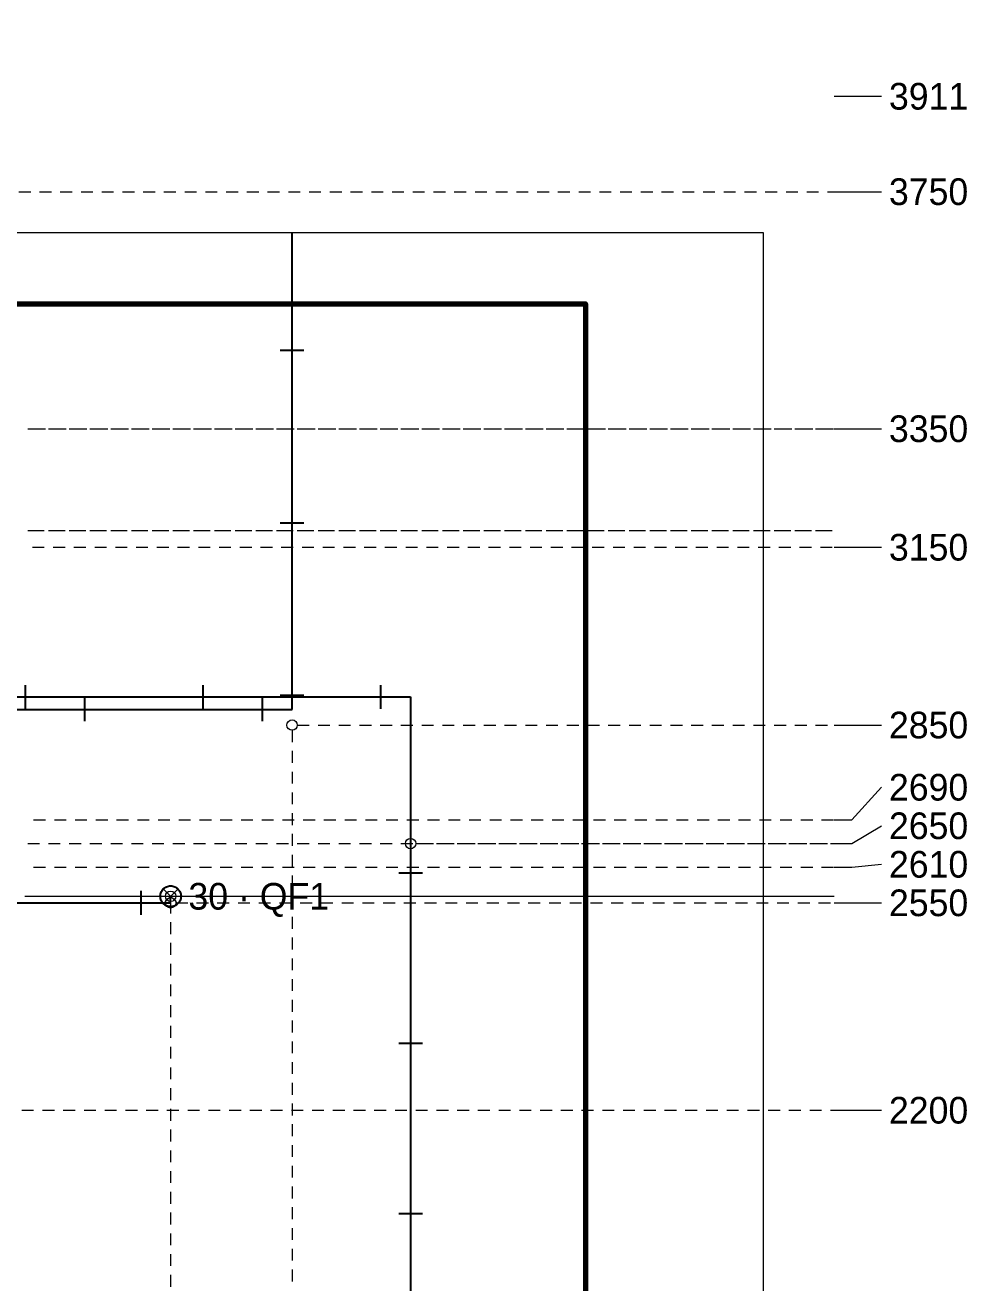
# Paper-space layout '08 Розгортки' of a CAD drawing. Header units: millimetres. Extents: x 0 to 841, y 0 to 594.
# Drawn here: x 347.1 to 410.7, y 223.4 to 308.3 of the extents above; entities that cross this region are included whole.
import ezdxf
from ezdxf.enums import TextEntityAlignment as Align

# ---------------------------------------------------------------- set-up
doc = ezdxf.new("R2010")
doc.units = ezdxf.units.MM
doc.linetypes.add('E_CABLE_DASH', pattern=[225, 150, -75])
for name, color, linetype in [('E-ELEV', 7, 'Continuous'), ('M-FIX', 7, 'Continuous'), ('W-CABLE-DEVICE', 1, 'E_CABLE_DASH'), ('W-CABLE-LIGHT', 1, 'E_CABLE_DASH'), ('W-CABLE-LOW', 1, 'E_CABLE_DASH')]:
    doc.layers.add(name, color=color, linetype=linetype)
doc.styles.add('PLEX_LIGHT', font='IBMPlexSans-Light.ttf')

psp = doc.layouts.new('08 Розгортки')

# ---------------------------------------------------------------- linework, layer by layer
at = {"layer": 'E-ELEV', "lineweight": 13, "true_color": 0x29251f}
for p, q in [((401.747, 303.515), (402.947, 303.515)), ((402.947, 303.515), (404.947, 303.515)), ((401.747, 297.075), (402.947, 297.075)), ((402.947, 297.075), (404.947, 297.075)), ((401.747, 281.075), (402.947, 281.075)), ((402.947, 281.075), (404.947, 281.075)), ((401.747, 273.075), (402.947, 273.075)), ((402.947, 273.075), (404.947, 273.075)), ((401.747, 261.075), (402.947, 261.075)), ((402.947, 261.075), (404.947, 261.075)), ((402.947, 254.675), (404.947, 256.875)), ((401.747, 254.675), (402.947, 254.675)), ((402.947, 253.075), (404.947, 254.275)), ((401.747, 253.075), (402.947, 253.075)), ((401.747, 251.475), (402.947, 251.475)), ((402.947, 251.475), (404.947, 251.675)), ((401.747, 249.075), (402.947, 249.075)), ((402.947, 249.075), (404.947, 249.075)), ((401.747, 235.075), (402.947, 235.075)), ((402.947, 235.075), (404.947, 235.075))]:
    psp.add_line(p, q, dxfattribs=at)
at = {"layer": 'E-ELEV', "lineweight": 13, "true_color": 0xd9d3c8}
for p, q in [((346.697, 297.075), (347.497, 297.075)), ((348.097, 297.075), (348.897, 297.075)), ((349.497, 297.075), (350.297, 297.075)), ((350.897, 297.075), (351.697, 297.075)), ((352.297, 297.075), (353.097, 297.075)), ((353.697, 297.075), (354.497, 297.075)), ((355.097, 297.075), (355.897, 297.075)), ((356.497, 297.075), (357.297, 297.075)), ((357.897, 297.075), (358.697, 297.075)), ((359.297, 297.075), (360.097, 297.075)), ((360.697, 297.075), (361.497, 297.075)), ((362.097, 297.075), (362.897, 297.075)), ((363.497, 297.075), (364.297, 297.075)), ((364.897, 297.075), (365.697, 297.075)), ((366.297, 297.075), (367.097, 297.075)), ((367.697, 297.075), (368.497, 297.075)), ((369.097, 297.075), (369.897, 297.075)), ((370.497, 297.075), (371.297, 297.075)), ((371.897, 297.075), (372.697, 297.075)), ((373.297, 297.075), (374.097, 297.075)), ((374.697, 297.075), (375.497, 297.075)), ((376.097, 297.075), (376.897, 297.075)), ((377.497, 297.075), (378.297, 297.075)), ((378.897, 297.075), (379.697, 297.075)), ((380.297, 297.075), (381.097, 297.075)), ((381.697, 297.075), (382.497, 297.075)), ((383.097, 297.075), (383.897, 297.075)), ((384.497, 297.075), (385.297, 297.075)), ((385.897, 297.075), (386.697, 297.075)), ((387.297, 297.075), (388.097, 297.075)), ((388.697, 297.075), (389.497, 297.075)), ((390.097, 297.075), (390.897, 297.075)), ((391.497, 297.075), (392.297, 297.075)), ((392.897, 297.075), (393.697, 297.075)), ((394.297, 297.075), (395.097, 297.075)), ((395.697, 297.075), (396.497, 297.075)), ((397.097, 297.075), (397.897, 297.075)), ((398.497, 297.075), (399.297, 297.075)), ((399.897, 297.075), (400.697, 297.075)), ((401.297, 297.075), (401.747, 297.075)), ((347.297, 281.075), (348.097, 281.075)), ((347.697, 281.075), (348.497, 281.075)), ((347.697, 281.075), (348.497, 281.075)), ((348.697, 281.075), (349.497, 281.075)), ((349.097, 281.075), (349.897, 281.075)), ((349.097, 281.075), (349.897, 281.075)), ((350.097, 281.075), (350.897, 281.075)), ((350.497, 281.075), (351.297, 281.075)), ((350.497, 281.075), (351.297, 281.075)), ((351.497, 281.075), (352.297, 281.075)), ((351.897, 281.075), (352.697, 281.075)), ((351.897, 281.075), (352.697, 281.075)), ((352.897, 281.075), (353.697, 281.075)), ((353.297, 281.075), (354.097, 281.075)), ((353.297, 281.075), (354.097, 281.075)), ((354.297, 281.075), (355.097, 281.075)), ((354.697, 281.075), (355.497, 281.075)), ((354.697, 281.075), (355.497, 281.075)), ((355.697, 281.075), (356.497, 281.075)), ((356.097, 281.075), (356.897, 281.075)), ((356.097, 281.075), (356.897, 281.075)), ((357.097, 281.075), (357.897, 281.075)), ((357.497, 281.075), (358.297, 281.075)), ((357.497, 281.075), (358.297, 281.075)), ((358.497, 281.075), (359.297, 281.075)), ((358.897, 281.075), (359.697, 281.075)), ((358.897, 281.075), (359.697, 281.075)), ((359.897, 281.075), (360.697, 281.075)), ((360.297, 281.075), (361.097, 281.075)), ((360.297, 281.075), (361.097, 281.075)), ((361.297, 281.075), (362.097, 281.075)), ((361.697, 281.075), (362.497, 281.075)), ((361.697, 281.075), (362.497, 281.075)), ((362.697, 281.075), (363.497, 281.075)), ((363.097, 281.075), (363.897, 281.075)), ((363.097, 281.075), (363.897, 281.075)), ((364.097, 281.075), (364.897, 281.075)), ((364.497, 281.075), (365.297, 281.075)), ((364.497, 281.075), (365.297, 281.075)), ((365.497, 281.075), (366.297, 281.075)), ((365.897, 281.075), (366.697, 281.075)), ((365.897, 281.075), (366.697, 281.075)), ((366.897, 281.075), (367.697, 281.075)), ((367.297, 281.075), (368.097, 281.075)), ((367.297, 281.075), (368.097, 281.075)), ((368.297, 281.075), (369.097, 281.075)), ((368.697, 281.075), (369.497, 281.075)), ((368.697, 281.075), (369.497, 281.075)), ((369.697, 281.075), (370.497, 281.075)), ((370.097, 281.075), (370.897, 281.075)), ((370.097, 281.075), (370.897, 281.075)), ((371.097, 281.075), (371.897, 281.075)), ((371.497, 281.075), (372.297, 281.075)), ((371.497, 281.075), (372.297, 281.075)), ((372.497, 281.075), (373.297, 281.075)), ((372.897, 281.075), (373.697, 281.075)), ((372.897, 281.075), (373.697, 281.075)), ((373.897, 281.075), (374.697, 281.075)), ((374.297, 281.075), (375.097, 281.075)), ((374.297, 281.075), (375.097, 281.075)), ((375.297, 281.075), (376.097, 281.075)), ((375.697, 281.075), (376.497, 281.075)), ((375.697, 281.075), (376.497, 281.075)), ((376.697, 281.075), (377.497, 281.075)), ((377.097, 281.075), (377.897, 281.075)), ((377.097, 281.075), (377.897, 281.075)), ((378.097, 281.075), (378.897, 281.075)), ((378.497, 281.075), (379.297, 281.075)), ((378.497, 281.075), (379.297, 281.075)), ((379.497, 281.075), (380.297, 281.075)), ((379.897, 281.075), (380.697, 281.075)), ((379.897, 281.075), (380.697, 281.075)), ((380.897, 281.075), (381.697, 281.075)), ((381.297, 281.075), (382.097, 281.075)), ((381.297, 281.075), (382.097, 281.075)), ((382.297, 281.075), (383.097, 281.075)), ((382.697, 281.075), (383.497, 281.075)), ((382.697, 281.075), (383.497, 281.075)), ((383.697, 281.075), (384.497, 281.075)), ((384.097, 281.075), (384.897, 281.075)), ((384.097, 281.075), (384.897, 281.075)), ((385.097, 281.075), (385.897, 281.075)), ((385.497, 281.075), (386.297, 281.075)), ((385.497, 281.075), (386.297, 281.075)), ((386.497, 281.075), (387.297, 281.075)), ((386.897, 281.075), (387.697, 281.075)), ((386.897, 281.075), (387.697, 281.075)), ((387.897, 281.075), (388.697, 281.075)), ((388.297, 281.075), (389.097, 281.075)), ((388.297, 281.075), (389.097, 281.075)), ((389.297, 281.075), (390.097, 281.075)), ((389.697, 281.075), (390.497, 281.075)), ((389.697, 281.075), (390.497, 281.075)), ((390.697, 281.075), (391.497, 281.075)), ((391.097, 281.075), (391.897, 281.075)), ((391.097, 281.075), (391.897, 281.075)), ((392.097, 281.075), (392.897, 281.075)), ((392.497, 281.075), (393.297, 281.075)), ((392.497, 281.075), (393.297, 281.075)), ((393.497, 281.075), (394.297, 281.075)), ((393.897, 281.075), (394.697, 281.075)), ((393.897, 281.075), (394.697, 281.075)), ((394.897, 281.075), (395.697, 281.075)), ((395.297, 281.075), (396.097, 281.075)), ((395.297, 281.075), (396.097, 281.075)), ((396.297, 281.075), (397.097, 281.075)), ((396.697, 281.075), (397.497, 281.075)), ((396.697, 281.075), (397.497, 281.075)), ((397.697, 281.075), (398.497, 281.075)), ((398.097, 281.075), (398.897, 281.075)), ((398.097, 281.075), (398.897, 281.075)), ((399.097, 281.075), (399.897, 281.075)), ((399.497, 281.075), (400.297, 281.075)), ((399.497, 281.075), (400.297, 281.075)), ((400.497, 281.075), (401.297, 281.075)), ((400.897, 281.075), (401.697, 281.075)), ((400.897, 281.075), (401.697, 281.075)), ((347.297, 274.195), (348.097, 274.195)), ((347.617, 274.195), (348.417, 274.195)), ((348.697, 274.195), (349.497, 274.195)), ((349.017, 274.195), (349.817, 274.195)), ((350.097, 274.195), (350.897, 274.195)), ((350.417, 274.195), (351.217, 274.195)), ((351.497, 274.195), (352.297, 274.195)), ((351.817, 274.195), (352.617, 274.195)), ((352.897, 274.195), (353.697, 274.195)), ((353.217, 274.195), (354.017, 274.195)), ((354.297, 274.195), (355.097, 274.195)), ((354.617, 274.195), (355.417, 274.195)), ((355.697, 274.195), (356.497, 274.195)), ((356.017, 274.195), (356.817, 274.195)), ((357.097, 274.195), (357.897, 274.195)), ((357.417, 274.195), (358.217, 274.195)), ((358.497, 274.195), (359.297, 274.195)), ((358.817, 274.195), (359.617, 274.195)), ((359.897, 274.195), (360.697, 274.195)), ((360.217, 274.195), (361.017, 274.195)), ((361.297, 274.195), (362.097, 274.195)), ((361.617, 274.195), (362.417, 274.195)), ((362.697, 274.195), (363.497, 274.195)), ((363.017, 274.195), (363.817, 274.195)), ((364.097, 274.195), (364.897, 274.195)), ((364.417, 274.195), (365.217, 274.195)), ((365.497, 274.195), (366.297, 274.195)), ((365.817, 274.195), (366.617, 274.195)), ((366.897, 274.195), (367.697, 274.195)), ((367.217, 274.195), (368.017, 274.195)), ((368.297, 274.195), (369.097, 274.195)), ((368.617, 274.195), (369.417, 274.195)), ((369.697, 274.195), (370.497, 274.195)), ((370.017, 274.195), (370.817, 274.195)), ((371.097, 274.195), (371.897, 274.195)), ((371.417, 274.195), (372.217, 274.195)), ((372.497, 274.195), (373.297, 274.195)), ((372.817, 274.195), (373.617, 274.195)), ((373.897, 274.195), (374.697, 274.195)), ((374.217, 274.195), (375.017, 274.195)), ((375.297, 274.195), (376.097, 274.195)), ((375.617, 274.195), (376.417, 274.195)), ((376.697, 274.195), (377.497, 274.195)), ((377.017, 274.195), (377.817, 274.195)), ((378.097, 274.195), (378.897, 274.195)), ((378.417, 274.195), (379.217, 274.195)), ((379.497, 274.195), (380.297, 274.195)), ((379.817, 274.195), (380.617, 274.195)), ((380.897, 274.195), (381.697, 274.195)), ((381.217, 274.195), (382.017, 274.195)), ((382.297, 274.195), (383.097, 274.195)), ((382.617, 274.195), (383.417, 274.195)), ((383.697, 274.195), (384.497, 274.195)), ((384.017, 274.195), (384.817, 274.195)), ((385.097, 274.195), (385.897, 274.195)), ((385.417, 274.195), (386.217, 274.195)), ((386.497, 274.195), (387.297, 274.195)), ((386.817, 274.195), (387.617, 274.195)), ((387.897, 274.195), (388.697, 274.195)), ((388.217, 274.195), (389.017, 274.195)), ((389.297, 274.195), (390.097, 274.195)), ((389.617, 274.195), (390.417, 274.195)), ((390.697, 274.195), (391.497, 274.195)), ((391.017, 274.195), (391.817, 274.195)), ((392.097, 274.195), (392.897, 274.195)), ((392.417, 274.195), (393.217, 274.195)), ((393.497, 274.195), (394.297, 274.195)), ((393.817, 274.195), (394.617, 274.195)), ((394.897, 274.195), (395.697, 274.195)), ((395.217, 274.195), (396.017, 274.195)), ((396.297, 274.195), (397.097, 274.195)), ((396.617, 274.195), (397.417, 274.195)), ((397.697, 274.195), (398.497, 274.195)), ((398.017, 274.195), (398.817, 274.195)), ((399.097, 274.195), (399.897, 274.195)), ((399.417, 274.195), (400.217, 274.195)), ((400.497, 274.195), (401.297, 274.195)), ((400.817, 274.195), (401.617, 274.195)), ((347.617, 273.075), (348.417, 273.075)), ((349.017, 273.075), (349.817, 273.075)), ((350.417, 273.075), (351.217, 273.075)), ((351.817, 273.075), (352.617, 273.075)), ((353.217, 273.075), (354.017, 273.075)), ((354.617, 273.075), (355.417, 273.075)), ((356.017, 273.075), (356.817, 273.075)), ((357.417, 273.075), (358.217, 273.075)), ((358.817, 273.075), (359.617, 273.075)), ((360.217, 273.075), (361.017, 273.075)), ((361.617, 273.075), (362.417, 273.075)), ((363.017, 273.075), (363.817, 273.075)), ((364.417, 273.075), (365.217, 273.075)), ((365.817, 273.075), (366.617, 273.075)), ((367.217, 273.075), (368.017, 273.075)), ((368.617, 273.075), (369.417, 273.075)), ((370.017, 273.075), (370.817, 273.075)), ((371.417, 273.075), (372.217, 273.075)), ((372.817, 273.075), (373.617, 273.075)), ((374.217, 273.075), (375.017, 273.075)), ((375.617, 273.075), (376.417, 273.075)), ((377.017, 273.075), (377.817, 273.075)), ((378.417, 273.075), (379.217, 273.075)), ((379.817, 273.075), (380.617, 273.075)), ((381.217, 273.075), (382.017, 273.075)), ((382.617, 273.075), (383.417, 273.075)), ((384.017, 273.075), (384.817, 273.075)), ((385.417, 273.075), (386.217, 273.075)), ((386.817, 273.075), (387.617, 273.075)), ((388.217, 273.075), (389.017, 273.075)), ((389.617, 273.075), (390.417, 273.075)), ((391.017, 273.075), (391.817, 273.075)), ((392.417, 273.075), (393.217, 273.075)), ((393.817, 273.075), (394.617, 273.075)), ((395.217, 273.075), (396.017, 273.075)), ((396.617, 273.075), (397.417, 273.075)), ((398.017, 273.075), (398.817, 273.075)), ((399.417, 273.075), (400.217, 273.075)), ((400.817, 273.075), (401.617, 273.075)), ((365.147, 260.725), (365.147, 259.925)), ((365.497, 261.075), (366.297, 261.075)), ((366.897, 261.075), (367.697, 261.075)), ((368.297, 261.075), (369.097, 261.075)), ((369.697, 261.075), (370.497, 261.075)), ((371.097, 261.075), (371.897, 261.075)), ((372.497, 261.075), (373.297, 261.075)), ((373.897, 261.075), (374.697, 261.075)), ((375.297, 261.075), (376.097, 261.075)), ((376.697, 261.075), (377.497, 261.075)), ((378.097, 261.075), (378.897, 261.075)), ((379.497, 261.075), (380.297, 261.075)), ((380.897, 261.075), (381.697, 261.075)), ((382.297, 261.075), (383.097, 261.075)), ((383.697, 261.075), (384.497, 261.075)), ((385.097, 261.075), (385.897, 261.075)), ((386.497, 261.075), (387.297, 261.075)), ((387.897, 261.075), (388.697, 261.075)), ((389.297, 261.075), (390.097, 261.075)), ((390.697, 261.075), (391.497, 261.075)), ((392.097, 261.075), (392.897, 261.075)), ((393.497, 261.075), (394.297, 261.075)), ((394.897, 261.075), (395.697, 261.075)), ((396.297, 261.075), (397.097, 261.075)), ((397.697, 261.075), (398.497, 261.075)), ((399.097, 261.075), (399.897, 261.075)), ((400.497, 261.075), (401.297, 261.075)), ((365.147, 259.325), (365.147, 258.525)), ((365.147, 257.925), (365.147, 257.125)), ((365.147, 256.525), (365.147, 255.725)), ((347.697, 254.675), (348.497, 254.675)), ((349.097, 254.675), (349.897, 254.675)), ((350.497, 254.675), (351.297, 254.675)), ((351.897, 254.675), (352.697, 254.675)), ((353.297, 254.675), (354.097, 254.675)), ((354.697, 254.675), (355.497, 254.675)), ((356.097, 254.675), (356.897, 254.675)), ((357.497, 254.675), (358.297, 254.675)), ((358.897, 254.675), (359.697, 254.675)), ((360.297, 254.675), (361.097, 254.675)), ((361.697, 254.675), (362.497, 254.675)), ((363.097, 254.675), (363.897, 254.675)), ((364.497, 254.675), (365.297, 254.675)), ((365.147, 255.125), (365.147, 254.325)), ((365.897, 254.675), (366.697, 254.675)), ((367.297, 254.675), (368.097, 254.675)), ((368.697, 254.675), (369.497, 254.675)), ((370.097, 254.675), (370.897, 254.675)), ((371.497, 254.675), (372.297, 254.675)), ((372.897, 254.675), (373.697, 254.675)), ((374.297, 254.675), (375.097, 254.675)), ((375.697, 254.675), (376.497, 254.675)), ((377.097, 254.675), (377.897, 254.675)), ((378.497, 254.675), (379.297, 254.675)), ((379.897, 254.675), (380.697, 254.675)), ((381.297, 254.675), (382.097, 254.675)), ((382.697, 254.675), (383.497, 254.675)), ((384.097, 254.675), (384.897, 254.675)), ((385.497, 254.675), (386.297, 254.675)), ((386.897, 254.675), (387.697, 254.675)), ((388.297, 254.675), (389.097, 254.675)), ((389.697, 254.675), (390.497, 254.675)), ((391.097, 254.675), (391.897, 254.675)), ((392.497, 254.675), (393.297, 254.675)), ((393.897, 254.675), (394.697, 254.675)), ((395.297, 254.675), (396.097, 254.675)), ((396.697, 254.675), (397.497, 254.675)), ((398.097, 254.675), (398.897, 254.675)), ((399.497, 254.675), (400.297, 254.675)), ((400.897, 254.675), (401.697, 254.675)), ((347.297, 253.075), (348.097, 253.075)), ((348.697, 253.075), (349.497, 253.075)), ((350.097, 253.075), (350.897, 253.075)), ((351.497, 253.075), (352.297, 253.075)), ((352.897, 253.075), (353.697, 253.075)), ((354.297, 253.075), (355.097, 253.075)), ((355.697, 253.075), (356.497, 253.075)), ((357.097, 253.075), (357.897, 253.075)), ((358.497, 253.075), (359.297, 253.075)), ((359.897, 253.075), (360.697, 253.075)), ((361.297, 253.075), (362.097, 253.075)), ((362.697, 253.075), (363.497, 253.075)), ((364.097, 253.075), (364.897, 253.075)), ((365.147, 253.725), (365.147, 252.925)), ((365.497, 253.075), (366.297, 253.075)), ((366.897, 253.075), (367.697, 253.075)), ((368.297, 253.075), (369.097, 253.075)), ((369.697, 253.075), (370.497, 253.075)), ((371.097, 253.075), (371.897, 253.075)), ((372.497, 253.075), (373.297, 253.075)), ((373.497, 253.075), (374.297, 253.075)), ((373.897, 253.075), (374.697, 253.075)), ((374.897, 253.075), (375.697, 253.075)), ((375.297, 253.075), (376.097, 253.075)), ((376.297, 253.075), (377.097, 253.075)), ((376.697, 253.075), (377.497, 253.075)), ((377.697, 253.075), (378.497, 253.075)), ((378.097, 253.075), (378.897, 253.075)), ((379.097, 253.075), (379.897, 253.075)), ((379.497, 253.075), (380.297, 253.075)), ((380.497, 253.075), (381.297, 253.075)), ((380.897, 253.075), (381.697, 253.075)), ((381.897, 253.075), (382.697, 253.075)), ((382.297, 253.075), (383.097, 253.075)), ((383.297, 253.075), (384.097, 253.075)), ((383.697, 253.075), (384.497, 253.075)), ((384.697, 253.075), (385.497, 253.075)), ((385.097, 253.075), (385.897, 253.075)), ((386.097, 253.075), (386.897, 253.075)), ((386.497, 253.075), (387.297, 253.075)), ((387.497, 253.075), (388.297, 253.075)), ((387.897, 253.075), (388.697, 253.075)), ((388.897, 253.075), (389.697, 253.075)), ((389.297, 253.075), (390.097, 253.075)), ((390.297, 253.075), (391.097, 253.075)), ((390.697, 253.075), (391.497, 253.075)), ((391.697, 253.075), (392.497, 253.075)), ((392.097, 253.075), (392.897, 253.075)), ((393.097, 253.075), (393.897, 253.075)), ((393.497, 253.075), (394.297, 253.075)), ((394.497, 253.075), (395.297, 253.075)), ((394.897, 253.075), (395.697, 253.075)), ((395.897, 253.075), (396.697, 253.075)), ((396.297, 253.075), (397.097, 253.075)), ((397.297, 253.075), (398.097, 253.075)), ((397.697, 253.075), (398.497, 253.075)), ((398.697, 253.075), (399.497, 253.075)), ((399.097, 253.075), (399.897, 253.075)), ((400.097, 253.075), (400.897, 253.075)), ((400.497, 253.075), (401.297, 253.075)), ((401.497, 253.075), (401.747, 253.075)), ((365.147, 252.325), (365.147, 251.525)), ((347.697, 251.475), (348.497, 251.475)), ((349.097, 251.475), (349.897, 251.475)), ((350.497, 251.475), (351.297, 251.475)), ((351.897, 251.475), (352.697, 251.475)), ((353.297, 251.475), (354.097, 251.475)), ((354.697, 251.475), (355.497, 251.475)), ((356.097, 251.475), (356.897, 251.475)), ((357.497, 251.475), (358.297, 251.475)), ((358.897, 251.475), (359.697, 251.475)), ((360.297, 251.475), (361.097, 251.475)), ((361.697, 251.475), (362.497, 251.475)), ((363.097, 251.475), (363.897, 251.475)), ((364.497, 251.475), (365.297, 251.475)), ((365.897, 251.475), (366.697, 251.475)), ((367.297, 251.475), (368.097, 251.475)), ((368.697, 251.475), (369.497, 251.475)), ((370.097, 251.475), (370.897, 251.475)), ((371.497, 251.475), (372.297, 251.475)), ((372.897, 251.475), (373.697, 251.475)), ((374.297, 251.475), (375.097, 251.475)), ((375.697, 251.475), (376.497, 251.475)), ((377.097, 251.475), (377.897, 251.475)), ((378.497, 251.475), (379.297, 251.475)), ((379.897, 251.475), (380.697, 251.475)), ((381.297, 251.475), (382.097, 251.475)), ((382.697, 251.475), (383.497, 251.475)), ((384.097, 251.475), (384.897, 251.475)), ((385.497, 251.475), (386.297, 251.475)), ((386.897, 251.475), (387.697, 251.475)), ((388.297, 251.475), (389.097, 251.475)), ((389.697, 251.475), (390.497, 251.475)), ((391.097, 251.475), (391.897, 251.475)), ((392.497, 251.475), (393.297, 251.475)), ((393.897, 251.475), (394.697, 251.475)), ((395.297, 251.475), (396.097, 251.475)), ((396.697, 251.475), (397.497, 251.475)), ((398.097, 251.475), (398.897, 251.475)), ((399.497, 251.475), (400.297, 251.475)), ((400.897, 251.475), (401.697, 251.475)), ((365.147, 250.925), (365.147, 250.125)), ((347.097, 249.515), (347.897, 249.515)), ((347.697, 249.515), (348.497, 249.515)), ((348.497, 249.515), (349.297, 249.515)), ((349.097, 249.515), (349.897, 249.515)), ((349.897, 249.515), (350.697, 249.515)), ((350.497, 249.515), (351.297, 249.515)), ((351.297, 249.515), (352.097, 249.515)), ((351.897, 249.515), (352.697, 249.515)), ((352.697, 249.515), (353.497, 249.515)), ((353.297, 249.515), (354.097, 249.515)), ((354.097, 249.515), (354.897, 249.515)), ((354.697, 249.515), (355.497, 249.515)), ((355.497, 249.515), (356.297, 249.515)), ((356.097, 249.515), (356.897, 249.515)), ((356.897, 249.515), (357.697, 249.515)), ((356.947, 249.165), (356.947, 248.365)), ((357.297, 249.515), (358.097, 249.515)), ((357.297, 249.075), (358.097, 249.075)), ((357.497, 249.515), (358.297, 249.515)), ((358.297, 249.515), (359.097, 249.515)), ((358.697, 249.515), (359.497, 249.515)), ((358.697, 249.075), (359.497, 249.075)), ((358.897, 249.515), (359.697, 249.515)), ((359.697, 249.515), (360.497, 249.515)), ((360.097, 249.515), (360.897, 249.515)), ((360.097, 249.075), (360.897, 249.075)), ((360.297, 249.515), (361.097, 249.515)), ((361.097, 249.515), (361.897, 249.515)), ((361.497, 249.515), (362.297, 249.515)), ((361.497, 249.075), (362.297, 249.075)), ((361.697, 249.515), (362.497, 249.515)), ((362.497, 249.515), (363.297, 249.515)), ((362.897, 249.515), (363.697, 249.515)), ((362.897, 249.075), (363.697, 249.075)), ((363.097, 249.515), (363.897, 249.515)), ((363.897, 249.515), (364.697, 249.515)), ((364.297, 249.515), (365.097, 249.515)), ((364.297, 249.075), (365.097, 249.075)), ((364.497, 249.515), (365.297, 249.515)), ((365.147, 249.525), (365.147, 248.725)), ((365.297, 249.515), (366.097, 249.515)), ((365.697, 249.515), (366.497, 249.515)), ((365.697, 249.075), (366.497, 249.075)), ((365.897, 249.515), (366.697, 249.515)), ((366.697, 249.515), (367.497, 249.515)), ((367.097, 249.515), (367.897, 249.515)), ((367.097, 249.075), (367.897, 249.075)), ((367.297, 249.515), (368.097, 249.515)), ((368.097, 249.515), (368.897, 249.515)), ((368.497, 249.515), (369.297, 249.515)), ((368.497, 249.075), (369.297, 249.075)), ((368.697, 249.515), (369.497, 249.515)), ((369.497, 249.515), (370.297, 249.515)), ((369.897, 249.515), (370.697, 249.515)), ((369.897, 249.075), (370.697, 249.075)), ((370.097, 249.515), (370.897, 249.515)), ((370.897, 249.515), (371.697, 249.515)), ((371.297, 249.515), (372.097, 249.515)), ((371.297, 249.075), (372.097, 249.075)), ((371.497, 249.515), (372.297, 249.515)), ((372.297, 249.515), (373.097, 249.515)), ((372.697, 249.515), (373.497, 249.515)), ((372.697, 249.075), (373.497, 249.075)), ((372.897, 249.515), (373.697, 249.515)), ((373.697, 249.515), (374.497, 249.515)), ((374.097, 249.515), (374.897, 249.515)), ((374.097, 249.075), (374.897, 249.075)), ((374.297, 249.515), (375.097, 249.515)), ((375.097, 249.515), (375.897, 249.515)), ((375.497, 249.515), (376.297, 249.515)), ((375.497, 249.075), (376.297, 249.075)), ((375.697, 249.515), (376.497, 249.515)), ((376.497, 249.515), (377.297, 249.515)), ((376.897, 249.515), (377.697, 249.515)), ((376.897, 249.075), (377.697, 249.075)), ((377.097, 249.515), (377.897, 249.515)), ((377.897, 249.515), (378.697, 249.515)), ((378.297, 249.515), (379.097, 249.515)), ((378.297, 249.075), (379.097, 249.075)), ((378.497, 249.515), (379.297, 249.515)), ((379.297, 249.515), (380.097, 249.515)), ((379.697, 249.515), (380.497, 249.515)), ((379.697, 249.075), (380.497, 249.075)), ((379.897, 249.515), (380.697, 249.515)), ((380.697, 249.515), (381.497, 249.515)), ((381.097, 249.515), (381.897, 249.515)), ((381.097, 249.075), (381.897, 249.075)), ((381.297, 249.515), (382.097, 249.515)), ((382.097, 249.515), (382.897, 249.515)), ((382.497, 249.515), (383.297, 249.515)), ((382.497, 249.075), (383.297, 249.075)), ((382.697, 249.515), (383.497, 249.515)), ((383.497, 249.515), (384.297, 249.515)), ((383.897, 249.515), (384.697, 249.515)), ((383.897, 249.075), (384.697, 249.075)), ((384.097, 249.515), (384.897, 249.515)), ((384.897, 249.515), (385.697, 249.515)), ((385.297, 249.515), (386.097, 249.515)), ((385.297, 249.075), (386.097, 249.075)), ((385.497, 249.515), (386.297, 249.515)), ((386.297, 249.515), (387.097, 249.515)), ((386.697, 249.515), (387.497, 249.515)), ((386.697, 249.075), (387.497, 249.075)), ((386.897, 249.515), (387.697, 249.515)), ((387.697, 249.515), (388.497, 249.515)), ((388.097, 249.515), (388.897, 249.515)), ((388.097, 249.075), (388.897, 249.075)), ((388.297, 249.515), (389.097, 249.515)), ((389.097, 249.515), (389.897, 249.515)), ((389.497, 249.515), (390.297, 249.515)), ((389.497, 249.075), (390.297, 249.075)), ((389.697, 249.515), (390.497, 249.515)), ((390.497, 249.515), (391.297, 249.515)), ((390.897, 249.515), (391.697, 249.515)), ((390.897, 249.075), (391.697, 249.075)), ((391.097, 249.515), (391.897, 249.515)), ((391.897, 249.515), (392.697, 249.515)), ((392.297, 249.515), (393.097, 249.515)), ((392.297, 249.075), (393.097, 249.075)), ((392.497, 249.515), (393.297, 249.515)), ((393.297, 249.515), (394.097, 249.515)), ((393.697, 249.515), (394.497, 249.515)), ((393.697, 249.075), (394.497, 249.075)), ((393.897, 249.515), (394.697, 249.515)), ((394.697, 249.515), (395.497, 249.515)), ((395.097, 249.515), (395.897, 249.515)), ((395.097, 249.075), (395.897, 249.075)), ((395.297, 249.515), (396.097, 249.515)), ((396.097, 249.515), (396.897, 249.515)), ((396.497, 249.515), (397.297, 249.515)), ((396.497, 249.075), (397.297, 249.075)), ((396.697, 249.515), (397.497, 249.515)), ((397.497, 249.515), (398.297, 249.515)), ((397.897, 249.515), (398.697, 249.515)), ((397.897, 249.075), (398.697, 249.075)), ((398.097, 249.515), (398.897, 249.515)), ((398.897, 249.515), (399.697, 249.515)), ((399.297, 249.515), (400.097, 249.515)), ((399.297, 249.075), (400.097, 249.075)), ((399.497, 249.515), (400.297, 249.515)), ((400.297, 249.515), (401.097, 249.515)), ((400.697, 249.515), (401.497, 249.515)), ((400.697, 249.075), (401.497, 249.075)), ((400.897, 249.515), (401.697, 249.515)), ((401.697, 249.515), (401.747, 249.515)), ((365.147, 248.125), (365.147, 247.325)), ((356.947, 247.765), (356.947, 246.965)), ((356.947, 246.365), (356.947, 245.565)), ((365.147, 246.725), (365.147, 245.925)), ((356.947, 244.965), (356.947, 244.165)), ((365.147, 245.325), (365.147, 244.525)), ((365.147, 243.925), (365.147, 243.125)), ((356.947, 243.565), (356.947, 242.765)), ((356.947, 242.165), (356.947, 241.365)), ((365.147, 242.525), (365.147, 241.725)), ((365.147, 241.125), (365.147, 240.325)), ((356.947, 240.765), (356.947, 239.965)), ((365.147, 239.725), (365.147, 238.925)), ((356.947, 239.365), (356.947, 238.565)), ((356.947, 237.965), (356.947, 237.165)), ((365.147, 238.325), (365.147, 237.525)), ((365.147, 236.925), (365.147, 236.125)), ((356.947, 236.565), (356.947, 235.765)), ((356.947, 235.165), (356.947, 234.365)), ((365.147, 235.525), (365.147, 234.725)), ((346.897, 235.075), (347.697, 235.075)), ((348.297, 235.075), (349.097, 235.075)), ((349.697, 235.075), (350.497, 235.075)), ((351.097, 235.075), (351.897, 235.075)), ((352.497, 235.075), (353.297, 235.075)), ((353.897, 235.075), (354.697, 235.075)), ((355.297, 235.075), (356.097, 235.075)), ((356.697, 235.075), (357.497, 235.075)), ((358.097, 235.075), (358.897, 235.075)), ((359.497, 235.075), (360.297, 235.075)), ((360.897, 235.075), (361.697, 235.075)), ((362.297, 235.075), (363.097, 235.075)), ((363.697, 235.075), (364.497, 235.075)), ((365.097, 235.075), (365.897, 235.075)), ((366.497, 235.075), (367.297, 235.075)), ((367.897, 235.075), (368.697, 235.075)), ((369.297, 235.075), (370.097, 235.075)), ((370.697, 235.075), (371.497, 235.075)), ((372.097, 235.075), (372.897, 235.075)), ((373.497, 235.075), (374.297, 235.075)), ((374.897, 235.075), (375.697, 235.075)), ((376.297, 235.075), (377.097, 235.075)), ((377.697, 235.075), (378.497, 235.075)), ((379.097, 235.075), (379.897, 235.075)), ((380.497, 235.075), (381.297, 235.075)), ((381.897, 235.075), (382.697, 235.075)), ((383.297, 235.075), (384.097, 235.075)), ((384.697, 235.075), (385.497, 235.075)), ((386.097, 235.075), (386.897, 235.075)), ((387.497, 235.075), (388.297, 235.075)), ((388.897, 235.075), (389.697, 235.075)), ((390.297, 235.075), (391.097, 235.075)), ((391.697, 235.075), (392.497, 235.075)), ((393.097, 235.075), (393.897, 235.075)), ((394.497, 235.075), (395.297, 235.075)), ((395.897, 235.075), (396.697, 235.075)), ((397.297, 235.075), (398.097, 235.075)), ((398.697, 235.075), (399.497, 235.075)), ((400.097, 235.075), (400.897, 235.075)), ((401.497, 235.075), (401.747, 235.075)), ((356.947, 233.765), (356.947, 232.965)), ((365.147, 234.125), (365.147, 233.325)), ((365.147, 232.725), (365.147, 231.925)), ((356.947, 232.365), (356.947, 231.565)), ((356.947, 230.965), (356.947, 230.165)), ((365.147, 231.325), (365.147, 230.525)), ((356.947, 229.565), (356.947, 228.765)), ((365.147, 229.925), (365.147, 229.125)), ((365.147, 228.525), (365.147, 227.725)), ((356.947, 228.165), (356.947, 227.365)), ((356.947, 226.765), (356.947, 225.965)), ((365.147, 227.125), (365.147, 226.325)), ((356.947, 225.365), (356.947, 224.565)), ((365.147, 225.725), (365.147, 224.925)), ((365.147, 224.325), (365.147, 223.525)), ((356.947, 223.965), (356.947, 223.165))]:
    psp.add_line(p, q, dxfattribs=at)
psp.add_lwpolyline([(165.147, 135.075), (165.147, 241.075), (83.147, 241.075), (83.147, 308.315), (171.267, 308.315), (171.267, 294.315), (396.947, 294.315), (396.947, 135.075), (165.147, 135.075)], close=True, dxfattribs=at)
at = {"layer": 'E-ELEV', "lineweight": 70, "true_color": 0x29251f}
psp.add_lwpolyline([(169.147, 147.075), (169.147, 241.075), (193.147, 241.075), (193.147, 245.075), (95.147, 245.075), (95.147, 303.515), (166.467, 303.515), (166.467, 289.515), (384.947, 289.515), (384.947, 147.075)], close=True, dxfattribs=at)
at = {"layer": 'E-ELEV', "lineweight": 13, "true_color": 0x9a9288}
for centre in [(365.147, 261.075), (365.147, 261.075), (373.147, 253.075), (356.947, 249.515), (356.947, 249.515), (356.947, 249.075)]:
    psp.add_circle(centre, 0.35, dxfattribs=at)
at = {"layer": 'M-FIX', "lineweight": 25, "true_color": 0x29251f}
for p, q in [((365.947, 286.347), (364.347, 286.347)), ((365.947, 274.711), (364.347, 274.711)), ((347.147, 262.175), (347.147, 263.775)), ((359.147, 262.175), (359.147, 263.775)), ((371.147, 262.175), (371.147, 263.775)), ((351.147, 261.325), (351.147, 262.925)), ((363.147, 261.325), (363.147, 262.925)), ((365.947, 263.075), (364.347, 263.075)), ((373.947, 251.075), (372.347, 251.075)), ((354.947, 248.275), (354.947, 249.875)), ((373.947, 239.575), (372.347, 239.575)), ((373.947, 228.075), (372.347, 228.075))]:
    psp.add_line(p, q, dxfattribs=at)
at = {"layer": 'W-CABLE-DEVICE', "lineweight": 25, "true_color": 0x4fb0a0}
psp.add_lwpolyline([(108.73, 248.075), (108.73, 262.975), (373.147, 262.975), (373.147, 157.075), (372.947, 157.075), (372.947, 149.475)], dxfattribs=at)
at = {"layer": 'W-CABLE-LIGHT', "lineweight": 13, "true_color": 0xf28e2b}
for p, q in [((356.457, 249.025), (357.437, 250.005)), ((356.457, 250.005), (357.437, 249.025))]:
    psp.add_line(p, q, dxfattribs=at)
at = {"layer": 'W-CABLE-LIGHT', "lineweight": 25, "true_color": 0xf28e2b}
psp.add_lwpolyline([(309.497, 205.075), (309.497, 249.075), (356.947, 249.075), (356.947, 249.515)], dxfattribs=at)
psp.add_circle((356.947, 249.515), 0.7, dxfattribs=at)
at = {"layer": 'W-CABLE-LOW', "lineweight": 25, "true_color": 0x29251f}
psp.add_lwpolyline([(115.147, 248.075), (115.147, 255.975), (106.197, 255.975), (106.197, 262.125), (365.147, 262.125), (365.147, 294.315)], dxfattribs=at)

# ---------------------------------------------------------------- texts
at = {"layer": 'E-ELEV', "true_color": 0x29251f, "style": 'PLEX_LIGHT'}
for s, p in [('3911', (405.447, 303.515)), ('3750', (405.447, 297.075)), ('3350', (405.447, 281.075)), ('3150', (405.447, 273.075)), ('2850', (405.447, 261.075)), ('2690', (405.447, 256.875)), ('2650', (405.447, 254.275)), ('2610', (405.447, 251.675)), ('2550', (405.447, 249.075)), ('2200', (405.447, 235.075))]:
    psp.add_text(s, height=1.8, dxfattribs=at).set_placement(p, align=Align.MIDDLE_LEFT)
at = {"layer": 'W-CABLE-LIGHT', "true_color": 0x29251f, "style": 'PLEX_LIGHT'}
psp.add_text('30 · QF1', height=1.8, dxfattribs=at).set_placement((358.147, 249.515), align=Align.MIDDLE_LEFT)

doc.saveas('drawing.dxf')
